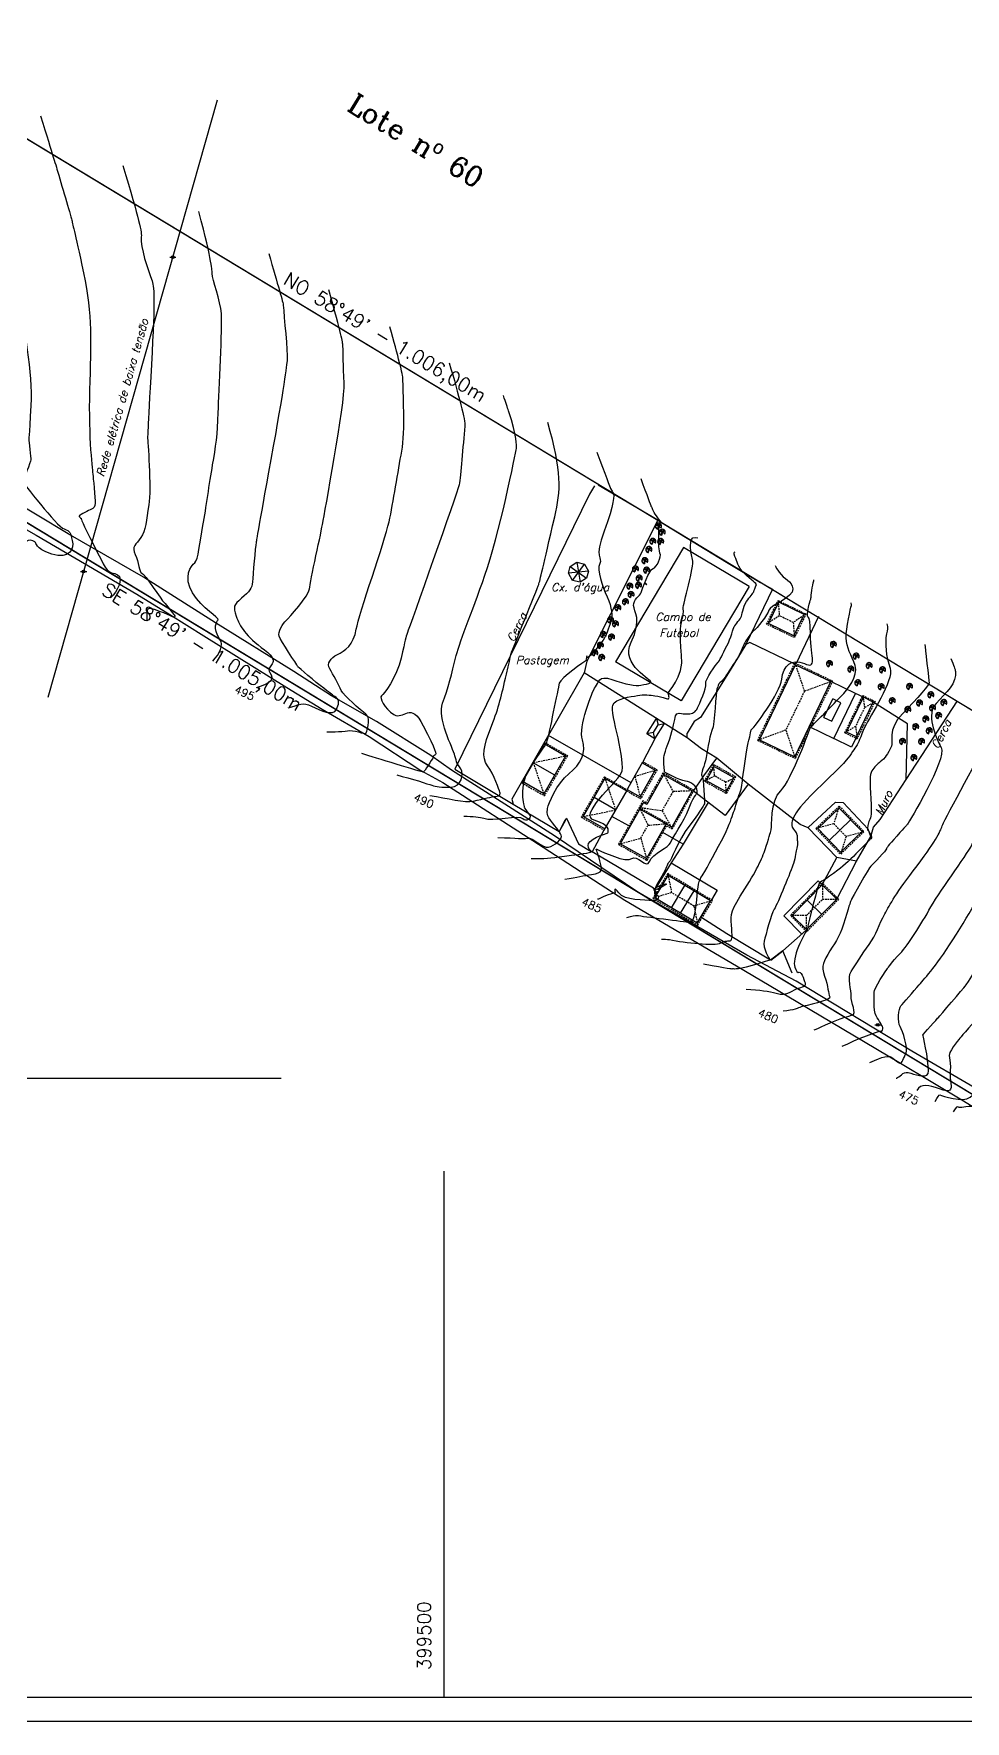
# Model space of a CAD drawing. Header units: millimetres. Extents: x 398670 to 400934, y 7412759 to 7415035.
# Drawn here: x 399346 to 399695, y 7412759 to 7413391 of the extents above; entities that cross this region are included whole.
import ezdxf
from ezdxf.enums import TextEntityAlignment as Align

# ---------------------------------------------------------------- set-up
doc = ezdxf.new("R2010")
doc.units = ezdxf.units.MM
doc.header["$LTSCALE"] = 0.1
doc.linetypes.add('DASHED2', pattern=[9.525, 6.35, -3.175])
for name, color, linetype in [('Cobertura', 8, 'Continuous'), ('Curvas_Auxiliares', 42, 'Continuous'), ('Curvas_Mestras', 32, 'Continuous'), ('folha', 7, 'Continuous'), ('Linha cerca', 4, 'Continuous'), ('Linha estrada', 1, 'Continuous'), ('Linha muro', 6, 'Continuous'), ('LINHAAS', 252, 'Continuous'), ('LOTEAMENTO ARVORES NATIVAS', 106, 'Continuous'), ('matrícula', 7, 'Continuous'), ('Piscina', 4, 'Continuous'), ('postes', 2, 'Continuous'), ('Rede elétrica', 5, 'Continuous'), ('TEXTO', 7, 'Continuous'), ('área', 2, 'Continuous')]:
    doc.layers.add(name, color=color, linetype=linetype)
doc.styles.add('10mm', font='romans.shx', dxfattribs={"height": 5})
doc.styles.add('1mm', font='romans.shx', dxfattribs={"height": 0.5})
doc.styles.add('2mm', font='romans.shx', dxfattribs={"height": 1})

# ---------------------------------------------------------------- blocks, each defined once
blk = doc.blocks.new('POSTE')
blk.add_lwpolyline([(-1.16, 0), (1.16, 0)])
blk.add_circle((0, 0), 0.5)
blk = doc.blocks.new('Arv-08')
for p, q in [((-9, -10), (-54, 19)), ((-48, 26), (-9, -10)), ((-18, 39), (-12, -10)), ((-12, -10), (-11, 40)), ((-12, -10), (26, 24)), ((28, 19), (-12, -10)), ((-47, -45), (-12, -11)), ((-12, -11), (-42, -51)), ((-14, -9), (21, -49)), ((17, -55), (-14, -9)), ((37, 0), (-12, -11)), ((-12, -11), (42, -5))]:
    blk.add_line(p, q)
for centre, radius, start, end in [((-12, -11), 50, 144.6715, 223.133), ((-49, 20), 3.98, 220.6567, 73.4448), ((-12, -11), 50, 97.876, 135.8833), ((-15, 39), 3.02, 195.6846, 358.001), ((-12, -11), 50, 43.2426, 90.9743), ((25, 21), 2.67, 111.2821, 318.2736), ((-12, -11), 50, 12.158, 37.2526), ((-44, -48), 4.37, 310.7148, 134.88), ((-12, -11), 50, 233.2022, 303.8211), ((17, -49), 3.42, 359.2094, 254.6286), ((-12, -11), 50, 311.0541, 5.5311), ((37, -3), 2.96, 85.6543, 289.6938)]:
    blk.add_arc(centre, radius, start, end)

msp = doc.modelspace()

# ---------------------------------------------------------------- linework, layer by layer
at = {"ltscale": 0.1}
for p, q in [((398935.98, 7413454.99), (399804.1, 7412929.71)), ((399589.63, 7413198.93), (399564.19, 7413156)), ((399614.24, 7413184.35), (399589.63, 7413198.93)), ((399548.11, 7413186.6), (399552.57, 7413192.7)), ((399549.68, 7413193.37), (399551, 7413185.93)), ((399554.1, 7413190.03), (399546.58, 7413189.26)), ((399547.26, 7413191.85), (399553.41, 7413187.46)), ((399614.24, 7413184.35), (399588.81, 7413141.42)), ((399621.5, 7413170.39), (399625.35, 7413178.36)), ((399634.87, 7413173.76), (399625.35, 7413178.36)), ((399631.02, 7413165.79), (399634.87, 7413173.76)), ((399631.02, 7413165.79), (399621.5, 7413170.39)), ((399588.81, 7413141.42), (399564.19, 7413156)), ((399618.14, 7413126.85), (399631.65, 7413154.97)), ((399631.65, 7413154.97), (399644.86, 7413148.63)), ((399631.34, 7413120.5), (399644.86, 7413148.63)), ((399650.8, 7413129.69), (399657.08, 7413142.76)), ((399660.78, 7413140.98), (399657.08, 7413142.76)), ((399654.5, 7413127.91), (399660.78, 7413140.98)), ((399576.01, 7413129.08), (399579.6, 7413134.86)), ((399579.01, 7413127.22), (399576.01, 7413129.08)), ((399578.41, 7413129.59), (399580.2, 7413132.48)), ((399579.01, 7413127.22), (399582.6, 7413132.99)), ((399582.6, 7413132.99), (399579.6, 7413134.86)), ((399654.5, 7413127.91), (399650.8, 7413129.69)), ((399537.74, 7413125.8), (399529.08, 7413110.73)), ((399545.55, 7413120.73), (399537.49, 7413125.36)), ((399618.14, 7413126.85), (399631.34, 7413120.5)), ((399541.47, 7413113.63), (399533.41, 7413118.26)), ((399545.55, 7413120.73), (399537.4, 7413106.53)), ((399568.35, 7413107.72), (399574.5, 7413118.61)), ((399574.26, 7413118.18), (399579.11, 7413115.44)), ((399601.17, 7413116.84), (399598.2, 7413111.57)), ((399601.17, 7413116.84), (399608.58, 7413112.67)), ((399537.4, 7413106.53), (399529.33, 7413111.16)), ((399560.25, 7413112.29), (399552.1, 7413098.09)), ((399568.32, 7413107.66), (399560.25, 7413112.29)), ((399573.45, 7413105.42), (399579.11, 7413115.44)), ((399582.17, 7413113.73), (399575.91, 7413102.62)), ((399592.94, 7413107.67), (399582.17, 7413113.73)), ((399598.2, 7413111.57), (399605.61, 7413107.4)), ((399608.58, 7413112.67), (399605.61, 7413107.4)), ((399564.24, 7413100.56), (399556.17, 7413105.19)), ((399568.57, 7413108.09), (399559.91, 7413093.02)), ((399568.6, 7413108.15), (399573.45, 7413105.42)), ((399592.94, 7413107.67), (399585.29, 7413094.09)), ((399560.16, 7413093.46), (399552.1, 7413098.09)), ((399574.7, 7413103.3), (399566, 7413087.85)), ((399585.29, 7413094.09), (399573.31, 7413100.83)), ((399575.91, 7413102.62), (399574.7, 7413103.3)), ((399640.01, 7413093.54), (399648.02, 7413101.27)), ((399656.56, 7413092.41), (399648.02, 7413101.27)), ((399545.3, 7413096.55), (399543.07, 7413092.49)), ((399545.38, 7413096.5), (399543.16, 7413092.44)), ((399583.16, 7413095.28), (399575.85, 7413082.3)), ((399648.55, 7413084.69), (399640.01, 7413093.54)), ((399644.28, 7413089.12), (399652.29, 7413096.84)), ((399648.55, 7413084.69), (399656.56, 7413092.41)), ((399575.85, 7413082.3), (399566, 7413087.85)), ((399578.93, 7413067.63), (399583.96, 7413076)), ((399599.86, 7413066.43), (399583.96, 7413076)), ((399585.17, 7413063.88), (399590.2, 7413072.25)), ((399594.83, 7413058.07), (399578.93, 7413067.63)), ((399588.59, 7413061.82), (399593.63, 7413070.19)), ((399594.83, 7413058.07), (399599.86, 7413066.43)), ((399626.87, 7413047.68), (399622.3, 7413044.23)), ((399626.93, 7413047.6), (399622.36, 7413044.15))]:
    msp.add_line(p, q, dxfattribs=at)
for p, q in [((399641.69, 7413072.41), (399630.43, 7413061.03)), ((399647.09, 7413067.07), (399641.69, 7413072.41)), ((399647.09, 7413067.07), (399635.82, 7413055.69)), ((399641.46, 7413061.38), (399636.06, 7413066.72)), ((399635.82, 7413055.69), (399630.43, 7413061.03))]:
    msp.add_line(p, q)
for points in [[(399552.57, 7413192.7), (399554.1, 7413190.03), (399553.41, 7413187.46), (399551, 7413185.93), (399548.11, 7413186.6), (399546.58, 7413189.26), (399547.26, 7413191.85), (399549.68, 7413193.37), (399552.57, 7413192.7)], [(399578.41, 7413129.59), (399576.01, 7413129.08)], [(399579.01, 7413127.22), (399578.41, 7413129.59)], [(399579.6, 7413134.86), (399580.2, 7413132.48)], [(399580.2, 7413132.48), (399582.6, 7413132.99)]]:
    msp.add_lwpolyline(points, dxfattribs=at)
at = {"layer": 'Cobertura', "linetype": 'DASHED2'}
for p, q in [((399620.83, 7413170.16), (399625.12, 7413179.03)), ((399625.58, 7413173.33), (399620.83, 7413170.16)), ((399625.12, 7413179.03), (399635.54, 7413173.99)), ((399625.12, 7413179.03), (399625.58, 7413173.33)), ((399630.79, 7413170.81), (399625.58, 7413173.33)), ((399635.54, 7413173.99), (399630.79, 7413170.81)), ((399635.54, 7413173.99), (399631.25, 7413165.12)), ((399631.25, 7413165.12), (399620.83, 7413170.16)), ((399630.79, 7413170.81), (399631.25, 7413165.12)), ((399617.47, 7413126.61), (399631.42, 7413155.64)), ((399631.42, 7413155.64), (399645.52, 7413148.86)), ((399631.42, 7413155.64), (399634.98, 7413145)), ((399645.52, 7413148.86), (399631.57, 7413119.83)), ((399645.52, 7413148.86), (399634.98, 7413145)), ((399634.98, 7413145), (399628.01, 7413130.48)), ((399650.13, 7413129.45), (399656.85, 7413143.42)), ((399656.85, 7413143.42), (399661.44, 7413141.21)), ((399656.85, 7413143.42), (399657.47, 7413138.83)), ((399657.47, 7413138.83), (399654.11, 7413131.84)), ((399661.44, 7413141.21), (399654.73, 7413127.24)), ((399661.44, 7413141.21), (399657.47, 7413138.83)), ((399628.01, 7413130.48), (399617.47, 7413126.61)), ((399628.01, 7413130.48), (399631.57, 7413119.83)), ((399654.11, 7413131.84), (399650.13, 7413129.45)), ((399650.13, 7413129.45), (399654.73, 7413127.24)), ((399654.11, 7413131.84), (399654.73, 7413127.24)), ((399537.74, 7413125.8), (399546.24, 7413120.92)), ((399617.47, 7413126.61), (399631.57, 7413119.83)), ((399533.41, 7413118.26), (399546.24, 7413120.92)), ((399533.41, 7413118.26), (399537.58, 7413105.85)), ((399546.24, 7413120.92), (399537.58, 7413105.85)), ((399574.5, 7413118.61), (399579.79, 7413115.63)), ((399600.98, 7413117.53), (399597.52, 7413111.38)), ((399609.26, 7413112.86), (399600.98, 7413117.53)), ((399601.32, 7413113.29), (399600.98, 7413117.53)), ((399529.08, 7413110.73), (399537.58, 7413105.85)), ((399560.07, 7413112.97), (399551.41, 7413097.9)), ((399560.07, 7413112.97), (399568.57, 7413108.09)), ((399560.07, 7413112.97), (399564.24, 7413100.56)), ((399571.43, 7413113.17), (399579.79, 7413115.63)), ((399571.43, 7413113.17), (399573.64, 7413104.74)), ((399579.79, 7413115.63), (399573.64, 7413104.74)), ((399581.98, 7413114.41), (399575.72, 7413103.3)), ((399593.62, 7413107.86), (399581.98, 7413114.41)), ((399581.98, 7413114.41), (399585.76, 7413107.52)), ((399597.52, 7413111.38), (399601.32, 7413113.29)), ((399597.52, 7413111.38), (399605.8, 7413106.72)), ((399605.46, 7413110.96), (399601.32, 7413113.29)), ((399605.46, 7413110.96), (399609.26, 7413112.86)), ((399605.8, 7413106.72), (399605.46, 7413110.96)), ((399605.8, 7413106.72), (399609.26, 7413112.86)), ((399574.51, 7413103.99), (399565.32, 7413087.66)), ((399568.35, 7413107.72), (399573.64, 7413104.74)), ((399575.72, 7413103.3), (399574.51, 7413103.99)), ((399585.76, 7413107.52), (399581.68, 7413100.28)), ((399585.48, 7413093.41), (399593.62, 7413107.86)), ((399585.76, 7413107.52), (399593.62, 7413107.86)), ((399551.41, 7413097.9), (399564.24, 7413100.56)), ((399551.41, 7413097.9), (399559.91, 7413093.02)), ((399573.12, 7413101.51), (399576.41, 7413094.81)), ((399573.12, 7413101.51), (399583.84, 7413095.47)), ((399573.12, 7413101.51), (399581.69, 7413100.3)), ((399581.69, 7413100.3), (399585.48, 7413093.41)), ((399648.03, 7413101.97), (399639.3, 7413093.56)), ((399648.03, 7413101.97), (399645.97, 7413095.37)), ((399648.03, 7413101.97), (399657.26, 7413092.4)), ((399573.7, 7413090), (399576.41, 7413094.81)), ((399576.05, 7413081.62), (399583.84, 7413095.47)), ((399576.41, 7413094.81), (399583.84, 7413095.47)), ((399583.35, 7413094.6), (399585.48, 7413093.41)), ((399645.97, 7413095.37), (399639.3, 7413093.56)), ((399639.3, 7413093.56), (399648.53, 7413083.98)), ((399645.97, 7413095.37), (399650.59, 7413090.58)), ((399657.26, 7413092.4), (399648.53, 7413083.98)), ((399657.26, 7413092.4), (399650.59, 7413090.58)), ((399565.32, 7413087.66), (399573.7, 7413090)), ((399565.32, 7413087.66), (399576.05, 7413081.62)), ((399573.7, 7413090), (399576.05, 7413081.62)), ((399650.59, 7413090.58), (399648.53, 7413083.98)), ((399583.79, 7413076.69), (399578.24, 7413067.46)), ((399600.55, 7413066.6), (399583.79, 7413076.69)), ((399583.79, 7413076.69), (399585.21, 7413069.55)), ((399641.69, 7413073.12), (399629.72, 7413061.02)), ((399647.8, 7413067.07), (399641.69, 7413073.12)), ((399641.69, 7413073.12), (399641.75, 7413067.07)), ((399585.21, 7413069.55), (399578.24, 7413067.46)), ((399578.24, 7413067.46), (399595, 7413057.38)), ((399593.59, 7413064.51), (399585.21, 7413069.55)), ((399600.55, 7413066.6), (399593.59, 7413064.51)), ((399595, 7413057.38), (399600.55, 7413066.6)), ((399635.77, 7413061.02), (399641.75, 7413067.07)), ((399647.8, 7413067.07), (399635.83, 7413054.98)), ((399641.75, 7413067.07), (399647.8, 7413067.07)), ((399593.59, 7413064.51), (399595, 7413057.38)), ((399635.83, 7413054.98), (399629.72, 7413061.02)), ((399635.77, 7413061.02), (399629.72, 7413061.02)), ((399635.83, 7413054.98), (399635.77, 7413061.02))]:
    msp.add_line(p, q, dxfattribs=at)
at = {"layer": 'Curvas_Auxiliares'}
for points, knots in [([(399316.96, 7413380.07), (399317.84, 7413378.09), (399318.44, 7413376.49), (399321.59, 7413366.26), (399325.89, 7413352.82), (399329.25, 7413341.49), (399337.18, 7413310.91), (399342.62, 7413280.83), (399346.03, 7413264.53), (399344.47, 7413239.71), (399344.46, 7413239.39), (399344.47, 7413239.27), (399345.17, 7413232.23), (399345.26, 7413231.28), (399342.27, 7413223.92), (399341.81, 7413223.72), (399355.17, 7413206.65), (399360.12, 7413205.07), (399359.98, 7413204.56), (399361.49, 7413198.48), (399359.74, 7413194.28), (399346.35, 7413198.58), (399347.67, 7413200.62), (399345.66, 7413201.56), (399344.77, 7413202), (399342.81, 7413200.81), (399342.5, 7413200.63), (399342.26, 7413200.42)], [4.782149, 4.782149, 4.782149, 4.782149, 5, 5, 6, 6, 7, 7, 8, 8, 9, 9, 10, 10, 11, 11, 12, 12, 13, 13, 14, 14, 15, 15, 16, 16, 16.224042, 16.224042, 16.224042, 16.224042]), ([(399348.87, 7413360.76), (399353.75, 7413344.88), (399354.43, 7413342.64), (399357.69, 7413331.63), (399360.74, 7413321.31), (399360.64, 7413320.71), (399361.53, 7413318.08), (399368.33, 7413285.57), (399367.74, 7413276.21), (399366.7, 7413239.74), (399368.4, 7413226.91), (399368.53, 7413225.6), (399369.31, 7413217.05), (399369.25, 7413214.13), (399369, 7413213.79), (399365.99, 7413212.35), (399362.95, 7413211), (399363.77, 7413209.96), (399364.07, 7413209.86), (399364.03, 7413209.72), (399364.39, 7413208.32), (399373.19, 7413191.28), (399373.1, 7413189.77), (399380.17, 7413188.44), (399378.54, 7413184.1), (399375.75, 7413180.65), (399375.42, 7413180.35), (399375.05, 7413180.09)], [5.385437, 5.385437, 5.385437, 5.385437, 6, 6, 7, 7, 8, 8, 9, 9, 10, 10, 11, 11, 12, 12, 13, 13, 14, 14, 15, 15, 16, 16, 17, 17, 17.116657, 17.116657, 17.116657, 17.116657]), ([(399379.74, 7413342.08), (399385.9, 7413321.34), (399386.88, 7413316.88), (399386.04, 7413311.99), (399389.25, 7413302.55), (399391.56, 7413296.37), (399391.77, 7413293.66), (399388.97, 7413241.26), (399388.93, 7413240.1), (399388.95, 7413239.94), (399390.4, 7413220.72), (399388.42, 7413209.1), (399388.34, 7413205.14), (399384.59, 7413200.08), (399382.81, 7413199.23), (399385.84, 7413193.38), (399385.61, 7413189.55), (399387.93, 7413189.12), (399394.22, 7413178.96), (399396.14, 7413177.56), (399398.35, 7413173.93), (399399.45, 7413173.36), (399399.41, 7413172.41), (399397.03, 7413173.52), (399389.76, 7413176.79), (399388.68, 7413175.37), (399388.61, 7413173.7), (399388.62, 7413171.68)], [6.38636, 6.38636, 6.38636, 6.38636, 7, 7, 8, 8, 9, 9, 10, 10, 11, 11, 12, 12, 13, 13, 14, 14, 15, 15, 16, 16, 17, 17, 18, 18, 18.50409, 18.50409, 18.50409, 18.50409]), ([(399413.38, 7413156.33), (399415.91, 7413159.09), (399417.62, 7413162.3), (399412.99, 7413168.83), (399414.96, 7413171.13), (399415.8, 7413172.56), (399409.46, 7413175.87), (399402.13, 7413187.93), (399405.27, 7413192.11), (399407.95, 7413194.25), (399408.49, 7413200.78), (399410.88, 7413213.64), (399412.09, 7413223.07), (399414.54, 7413236.6), (399415.15, 7413241.36), (399415.68, 7413257.56), (399416.98, 7413281.83), (399416.21, 7413291.41), (399413.22, 7413299.41), (399413.09, 7413302.75), (399413.3, 7413305.15), (399408.15, 7413324.89)], [1.496853, 1.496853, 1.496853, 1.496853, 2, 2, 3, 3, 4, 4, 5, 5, 6, 6, 7, 7, 8, 8, 9, 9, 10, 10, 10.551272, 10.551272, 10.551272, 10.551272]), ([(399441.65, 7413138.81), (399445.52, 7413139.91), (399447.25, 7413141.1), (399453.8, 7413137.62), (399458.61, 7413135.86), (399460.58, 7413140.32), (399461.06, 7413141.48), (399458.07, 7413143.81), (399458.04, 7413143.78), (399451.83, 7413148.47), (399445.38, 7413154.03), (399445.4, 7413154.03), (399445.27, 7413154.28), (399445.02, 7413154.69), (399438.63, 7413164.26), (399437.72, 7413167.12), (399439.74, 7413170.63), (399441.86, 7413172.47), (399449.46, 7413180.98), (399449.77, 7413185.82), (399454.22, 7413205.74), (399454.92, 7413210.5), (399463.06, 7413253.33), (399462.1, 7413267.61), (399462.39, 7413271.68), (399461.92, 7413276.14), (399461.77, 7413278.27), (399456.84, 7413295.43)], [1.096525, 1.096525, 1.096525, 1.096525, 2, 2, 3, 3, 4, 4, 5, 5, 6, 6, 7, 7, 8, 8, 9, 9, 10, 10, 11, 11, 12, 12, 13, 13, 13.672529, 13.672529, 13.672529, 13.672529]), ([(399456.15, 7413129.84), (399456.15, 7413129.84), (399456.15, 7413129.84), (399456.15, 7413129.84), (399456.15, 7413129.84), (399456.15, 7413129.84), (399461.82, 7413129.78), (399465.77, 7413130.66), (399470.55, 7413128.91), (399470.75, 7413129.36), (399472.95, 7413134.69), (399468.57, 7413138.13), (399462.52, 7413143.34), (399460.5, 7413147.31), (399458.44, 7413151.48), (399456.01, 7413155.37), (399457.35, 7413157.48), (399462.84, 7413160.08), (399466.14, 7413162.52), (399468.11, 7413173.97), (399477.75, 7413201.17), (399481.02, 7413215.84), (399482.74, 7413227.53), (399485.59, 7413242.49), (399484.54, 7413257.95), (399484.64, 7413263.3), (399482.77, 7413270.63), (399479.75, 7413281.56)], [0.53331, 0.53331, 0.53331, 0.53331, 1, 1, 2, 2, 3, 3, 4, 4, 5, 5, 6, 6, 7, 7, 8, 8, 9, 9, 10, 10, 11, 11, 12, 12, 12.271425, 12.271425, 12.271425, 12.271425]), ([(399501.9, 7413268.16), (399505.63, 7413255.62), (399508.03, 7413246.49), (399507.01, 7413236.84), (399506.27, 7413225.72), (399504.94, 7413219.19), (399486.97, 7413168.97), (399485.6, 7413165.08), (399485.53, 7413164.7), (399482.34, 7413150.21), (399477.37, 7413143.81), (399475.7, 7413142.88), (399477.49, 7413138.5), (399484.97, 7413134.08), (399487.44, 7413141.57), (399496.99, 7413122.68), (399497.35, 7413121.41), (399495.72, 7413120.81), (399496.07, 7413120.28), (399495.61, 7413119.82), (399492.58, 7413114.62), (399491.85, 7413114.77), (399473.07, 7413120.37), (399469.68, 7413121.57), (399469.45, 7413121.65), (399469.22, 7413121.72)], [4.720614, 4.720614, 4.720614, 4.720614, 5, 5, 6, 6, 7, 7, 8, 8, 9, 9, 10, 10, 11, 11, 12, 12, 13, 13, 14, 14, 15, 15, 15.074233, 15.074233, 15.074233, 15.074233]), ([(399482.25, 7413113.64), (399487.81, 7413112.4), (399494.12, 7413110.18), (399497.16, 7413109.28), (399498.78, 7413108.93), (399506.44, 7413109.15), (399507.54, 7413114.05), (399504.94, 7413117.87), (399504.92, 7413117.97), (399504.76, 7413118.2), (399504.81, 7413118.22), (399503.32, 7413123.52), (399497.35, 7413135.32), (399501.52, 7413145.69), (399503.1, 7413152.45), (399505.42, 7413162.33), (399510.2, 7413174.14), (399520.46, 7413202.83), (399527.01, 7413234.93), (399527.16, 7413237.19), (399527.48, 7413240.24), (399523.75, 7413251.35), (399523.1, 7413253.28), (399522.22, 7413255.87)], [1.292618, 1.292618, 1.292618, 1.292618, 2, 2, 3, 3, 4, 4, 5, 5, 6, 6, 7, 7, 8, 8, 9, 9, 10, 10, 11, 11, 11.124633, 11.124633, 11.124633, 11.124633]), ([(399557.27, 7413234.66), (399560.35, 7413226.27), (399562.21, 7413221.22), (399562.98, 7413220.07), (399562.95, 7413219.85), (399563.77, 7413218.77), (399563.87, 7413215.31), (399556.04, 7413194.77), (399559.51, 7413195.31), (399557.13, 7413190.47), (399559.23, 7413184.47), (399562.89, 7413176.28), (399563.26, 7413173.21), (399561.78, 7413169.17), (399560.43, 7413164.99), (399557.85, 7413162.05), (399553.63, 7413156.34), (399553.48, 7413159.39), (399553.19, 7413156.78), (399553.02, 7413156.3), (399543.63, 7413150.07), (399542.69, 7413146.02), (399539.15, 7413128.31), (399538.26, 7413126.04), (399538.4, 7413125.64), (399538.31, 7413125.46), (399537.92, 7413125.15), (399527.3, 7413109.25), (399530.14, 7413101.6), (399530.01, 7413101.42), (399531.7, 7413099.27), (399532.75, 7413097.45), (399530.7, 7413095.84), (399528.38, 7413098.62), (399518.03, 7413096.16), (399513.5, 7413097.77), (399510.8, 7413098.02), (399507.39, 7413098.06)], [3.830455, 3.830455, 3.830455, 3.830455, 4, 4, 5, 5, 6, 6, 7, 7, 8, 8, 9, 9, 10, 10, 11, 11, 12, 12, 13, 13, 14, 14, 15, 15, 16, 16, 17, 17, 18, 18, 19, 19, 20, 20, 20.421383, 20.421383, 20.421383, 20.421383]), ([(399520.09, 7413090.19), (399527.62, 7413090.05), (399529.56, 7413089.56), (399533.25, 7413090.43), (399536.88, 7413086.11), (399541.41, 7413087.04), (399544.51, 7413089.77), (399543.2, 7413092.41), (399543.1, 7413092.55), (399538.16, 7413098.82), (399538.54, 7413099.39), (399539.03, 7413102.86), (399542.17, 7413110.35), (399551.29, 7413117.85), (399553.43, 7413122), (399550.19, 7413131.58), (399555.5, 7413145.15), (399557.86, 7413148.16), (399557.77, 7413151.26), (399567.89, 7413147.65), (399572.01, 7413146.87), (399575.32, 7413147.8), (399576.45, 7413147.53), (399578.4, 7413149.2), (399565.86, 7413154.79), (399574.3, 7413171.96), (399571.12, 7413174.85), (399570.88, 7413179.42), (399573.32, 7413180.82), (399574.3, 7413183.27), (399576.86, 7413190.77), (399579.7, 7413191.37), (399581.55, 7413195.54), (399580.2, 7413198.05), (399580.22, 7413208.72), (399581.92, 7413208.01), (399580.99, 7413208.79), (399578.04, 7413212.71), (399578.16, 7413213.55), (399577.55, 7413214.46), (399576.15, 7413218.26), (399573.8, 7413224.66)], [1.201871, 1.201871, 1.201871, 1.201871, 2, 2, 3, 3, 4, 4, 5, 5, 6, 6, 7, 7, 8, 8, 9, 9, 10, 10, 11, 11, 12, 12, 13, 13, 14, 14, 15, 15, 16, 16, 17, 17, 18, 18, 19, 19, 20, 20, 20.165776, 20.165776, 20.165776, 20.165776]), ([(399532.59, 7413082.29), (399532.59, 7413082.29), (399532.59, 7413082.29), (399539.33, 7413082.27), (399540.06, 7413082.7), (399555.43, 7413084.44), (399555.19, 7413084.97), (399555.23, 7413085.05), (399551.96, 7413087.36), (399559.66, 7413091.77), (399561.51, 7413091.49), (399561.43, 7413093.06), (399562.42, 7413094.77), (399550.05, 7413098.55), (399564.28, 7413110.23), (399568.46, 7413118.37), (399562.12, 7413137.11), (399564.23, 7413142.49), (399570.09, 7413142.93), (399574.71, 7413143.9), (399577.39, 7413143.6), (399580.62, 7413143.06), (399581.45, 7413142.99), (399584.9, 7413141.62), (399584.15, 7413143.51), (399583.65, 7413144.78), (399589.93, 7413150.15), (399587.97, 7413166.99), (399588.87, 7413171.17), (399589.57, 7413173.21), (399589.75, 7413174.5), (399589.45, 7413177.6), (399593.82, 7413191.78), (399592.32, 7413197.1), (399592.46, 7413198.01), (399592.2, 7413198.99), (399592.26, 7413199.72), (399592.49, 7413200.98), (399592.52, 7413203), (399594.71, 7413202.56), (399594.98, 7413202.56), (399595.09, 7413202.64)], [0.685595, 0.685595, 0.685595, 0.685595, 1, 1, 2, 2, 3, 3, 4, 4, 5, 5, 6, 6, 7, 7, 8, 8, 9, 9, 10, 10, 11, 11, 12, 12, 13, 13, 14, 14, 15, 15, 16, 16, 17, 17, 18, 18, 19, 19, 19.292304, 19.292304, 19.292304, 19.292304]), ([(399545.19, 7413074.63), (399550.04, 7413075.21), (399552.27, 7413076.01), (399559.86, 7413076.87), (399559.13, 7413078.45), (399557.53, 7413084.55), (399556.97, 7413085.75), (399556.97, 7413085.75), (399556.93, 7413085.79), (399557.03, 7413085.85), (399557.2, 7413085.82), (399558.86, 7413085.01), (399568.49, 7413080.54), (399572.16, 7413084.05), (399575.81, 7413078.25), (399578.14, 7413084.24), (399584.28, 7413086.51), (399585.34, 7413089.94), (399589.79, 7413095.72), (399593.85, 7413107.04), (399594.96, 7413105.91), (399594.78, 7413109.43), (399592.44, 7413111.07), (399588.39, 7413111.67), (399582.63, 7413114.48), (399582.52, 7413115.07), (399582.33, 7413117.32), (399582.27, 7413121.51), (399583.22, 7413123.32), (399585.8, 7413130.96), (399586.42, 7413134.43), (399587.01, 7413137.32), (399589.22, 7413136.65), (399589.8, 7413136.45), (399590.32, 7413136.69), (399592.91, 7413136.43), (399594.14, 7413137.25), (399595.78, 7413140.28), (399598.3, 7413146.25), (399597.73, 7413149.45), (399601.89, 7413155.21), (399603.21, 7413156.32), (399604.31, 7413159), (399607.55, 7413165.05), (399608.23, 7413168.65), (399609.12, 7413169.91), (399611.07, 7413172.45), (399611.58, 7413173.34), (399612.01, 7413176.69), (399614.55, 7413180.56), (399615.72, 7413181.64), (399616.25, 7413183.06), (399616.52, 7413183.86), (399616.81, 7413184.47), (399616.81, 7413184.47), (399617.15, 7413185.33), (399615.13, 7413186.67), (399609.81, 7413191.83), (399609.96, 7413193.6), (399608.18, 7413197.02), (399608.85, 7413197.18), (399609.07, 7413197.25)], [1.366278, 1.366278, 1.366278, 1.366278, 2, 2, 3, 3, 4, 4, 5, 5, 6, 6, 7, 7, 8, 8, 9, 9, 10, 10, 11, 11, 12, 12, 13, 13, 14, 14, 15, 15, 16, 16, 17, 17, 18, 18, 19, 19, 20, 20, 21, 21, 22, 22, 23, 23, 24, 24, 25, 25, 26, 26, 27, 27, 28, 28, 29, 29, 30, 30, 30.789988, 30.789988, 30.789988, 30.789988]), ([(399568.47, 7413060.2), (399570.4, 7413060.75), (399571.65, 7413061.14), (399574.26, 7413060.65), (399590.25, 7413058.68), (399593.8, 7413058.1), (399594.39, 7413063.74), (399595.2, 7413073.45), (399595.78, 7413074.61), (399598.39, 7413078.44), (399602.44, 7413086.21), (399607.29, 7413095.53), (399607.57, 7413097.64), (399609.34, 7413101.71), (399609.87, 7413104.72), (399611.61, 7413109.04), (399611.77, 7413110.64), (399611.73, 7413112.08), (399613.58, 7413125.27), (399614.79, 7413128.16), (399614.83, 7413130.98), (399616, 7413131.02), (399625.87, 7413144.39), (399627.08, 7413154.67), (399630.06, 7413157.43), (399639.85, 7413153.38), (399637.39, 7413157.08), (399637.15, 7413175.93), (399635.57, 7413170.82), (399636.97, 7413179.37), (399637.6, 7413179.59), (399637.37, 7413181.52), (399638.44, 7413186.2), (399638.54, 7413186.85)], [1.633401, 1.633401, 1.633401, 1.633401, 2, 2, 3, 3, 4, 4, 5, 5, 6, 6, 7, 7, 8, 8, 9, 9, 10, 10, 11, 11, 12, 12, 13, 13, 14, 14, 15, 15, 16, 16, 16.939255, 16.939255, 16.939255, 16.939255]), ([(399575.37, 7413185.53), (399575.54, 7413185.55), (399576.19, 7413184.67), (399575.46, 7413185.33), (399575.46, 7413185.4), (399575.38, 7413185.49), (399575.37, 7413185.53)], [0, 0, 0, 0, 1, 1, 2, 3, 3, 3, 3]), ([(399581.46, 7413052.15), (399582.47, 7413052.17), (399583.46, 7413052.11), (399590.42, 7413050.81), (399601.12, 7413049.49), (399606.35, 7413051.92), (399606.82, 7413051.18), (399607.95, 7413051.93), (399608.02, 7413053.12), (399607.21, 7413061.65), (399607.49, 7413062.8), (399617.8, 7413079.06), (399619.29, 7413082.77), (399622.09, 7413091.06), (399622.31, 7413092.71), (399622.84, 7413093.93), (399622.13, 7413103.92), (399630.08, 7413111.58), (399637.21, 7413131.27), (399637.21, 7413131.6), (399646.64, 7413140.85), (399650.94, 7413145.57), (399655.35, 7413150.79), (399652.6, 7413158.57), (399650.66, 7413161.49), (399650.57, 7413168.57), (399652.37, 7413176.36), (399652.6, 7413177.33), (399652.61, 7413177.53), (399652.44, 7413178.11)], [1.83245, 1.83245, 1.83245, 1.83245, 2, 2, 3, 3, 4, 4, 5, 5, 6, 6, 7, 7, 8, 8, 9, 9, 10, 10, 11, 11, 12, 12, 13, 13, 14, 14, 14.242327, 14.242327, 14.242327, 14.242327]), ([(399665.9, 7413170.36), (399666.2, 7413168.85), (399666.06, 7413167.91), (399664.99, 7413163.02), (399665.52, 7413158.08), (399668.63, 7413149.26), (399659.4, 7413135.61), (399655.91, 7413127.72), (399655.15, 7413125.4), (399653.86, 7413123.75), (399652.53, 7413121.37), (399648.83, 7413117.01), (399648.66, 7413117.15), (399648.66, 7413116.94), (399648.61, 7413116.8), (399629.38, 7413098.26), (399629.92, 7413095.19), (399630.96, 7413093.06), (399631.64, 7413092.35), (399632.04, 7413091.7), (399632.11, 7413091.41), (399632.34, 7413090.55), (399632.24, 7413090.06), (399632.24, 7413089.37), (399632.38, 7413089.01), (399632.48, 7413087.99), (399632.43, 7413087.07), (399631.8, 7413085.24), (399631.72, 7413082.96), (399630.03, 7413077.95), (399624.96, 7413065.34), (399622.44, 7413061.37), (399620.56, 7413053.79), (399619.27, 7413048.82), (399621.92, 7413044.55), (399622.04, 7413044.28), (399621.84, 7413044.15), (399608.88, 7413040.32), (399608.39, 7413041.09), (399607.8, 7413040.82), (399606.63, 7413040.96), (399597.23, 7413042.72)], [3.602101, 3.602101, 3.602101, 3.602101, 4, 4, 5, 5, 6, 6, 7, 7, 8, 8, 9, 9, 10, 10, 11, 11, 12, 12, 13, 13, 14, 14, 15, 15, 16, 16, 17, 17, 18, 18, 19, 19, 20, 20, 21, 21, 22, 22, 22.97759, 22.97759, 22.97759, 22.97759]), ([(399680.14, 7413162.51), (399680.14, 7413162.47), (399680.14, 7413162.45), (399680.11, 7413162.33), (399681.59, 7413148.65), (399681.91, 7413147.74), (399677.48, 7413142.51), (399665.84, 7413130.61), (399668.29, 7413125.73), (399667, 7413123.08), (399666.2, 7413121.76), (399665.1, 7413120.08), (399664.26, 7413119.12), (399662.42, 7413117.92), (399661.09, 7413116.48), (399659.37, 7413113.86), (399659.56, 7413111.05), (399660.13, 7413098.39), (399660.1, 7413098.4), (399658.24, 7413093.97), (399658.56, 7413093.04), (399659.12, 7413092.64), (399659.48, 7413091.8), (399660.37, 7413090.2), (399659.98, 7413089.78), (399659.03, 7413089.05), (399652.41, 7413081.69), (399642.67, 7413074.23), (399640.74, 7413073.34), (399640.4, 7413073.3), (399636.12, 7413057.24), (399636.5, 7413056.37), (399635.79, 7413055.26), (399635.49, 7413054.77), (399634.16, 7413052.54), (399631.39, 7413046.12), (399630.9, 7413042.93), (399631.86, 7413040.37), (399632.4, 7413039.31), (399633.73, 7413040.09), (399635.35, 7413035.74), (399635.27, 7413035.03), (399635.73, 7413034.28), (399630.43, 7413033.27), (399628.43, 7413030.21), (399621.75, 7413032.69), (399618.2, 7413032.78), (399613.11, 7413033.3)], [3.602101, 3.602101, 3.602101, 3.602101, 4, 4, 5, 5, 6, 6, 7, 7, 8, 8, 9, 9, 10, 10, 11, 11, 12, 12, 13, 13, 14, 14, 15, 15, 16, 16, 17, 17, 18, 18, 19, 19, 20, 20, 21, 21, 22, 22, 23, 23, 24, 24, 25, 25, 25.674865, 25.674865, 25.674865, 25.674865]), ([(399638.62, 7413018.18), (399639.14, 7413018.33), (399639.59, 7413018.5), (399642.87, 7413020.09), (399650.35, 7413023.14), (399654.98, 7413024.02), (399652.18, 7413028.57), (399652.7, 7413032.88), (399650.92, 7413037.65), (399654.06, 7413042.39), (399656.58, 7413046.47), (399661.84, 7413053.69), (399663.06, 7413057.87), (399667.03, 7413065.24), (399669.28, 7413069.21), (399685.05, 7413090.09), (399685.93, 7413092.68), (399687.62, 7413097.4), (399702.5, 7413124.29), (399703.28, 7413125.61), (399703.94, 7413129.88), (399700.23, 7413137.49), (399697.49, 7413144.77), (399701.16, 7413148.33), (399701.58, 7413149.56), (399701.26, 7413151.18)], [2.877675, 2.877675, 2.877675, 2.877675, 3, 3, 4, 4, 5, 5, 6, 6, 7, 7, 8, 8, 9, 9, 10, 10, 11, 11, 12, 12, 13, 13, 13.636318, 13.636318, 13.636318, 13.636318]), ([(399649.11, 7413011.97), (399654.31, 7413014.41), (399663.26, 7413018.03), (399664.03, 7413017.28), (399664.53, 7413018.44), (399664.17, 7413019.59), (399663.02, 7413021.45), (399660.63, 7413025.34), (399661.37, 7413031.45), (399660.74, 7413033.12), (399665.95, 7413040.95), (399666.22, 7413041.39), (399667.67, 7413043.39), (399674, 7413050.1), (399678.52, 7413057.43), (399686.23, 7413071.01), (399697.11, 7413085.43), (399698.96, 7413090.86), (399702.52, 7413100.78), (399710.2, 7413114.64), (399716.11, 7413124.68), (399716.41, 7413126.66), (399716.39, 7413127.29), (399716.3, 7413128.08)], [3.059446, 3.059446, 3.059446, 3.059446, 4, 4, 5, 5, 6, 6, 7, 7, 8, 8, 9, 9, 10, 10, 11, 11, 12, 12, 13, 13, 13.233264, 13.233264, 13.233264, 13.233264]), ([(399659.45, 7413005.83), (399664.38, 7413008.11), (399666.83, 7413008.8), (399669.91, 7413005.81), (399670.84, 7413005.59), (399671.24, 7413005.44), (399672.26, 7413007.62), (399673.81, 7413011.23), (399671.83, 7413017.66), (399669.76, 7413021.02), (399670.25, 7413026.17), (399672.01, 7413028.11), (399675.83, 7413032.49), (399680.2, 7413037.59), (399684.86, 7413042.54), (399698.93, 7413065.34), (399703.17, 7413072.82), (399709.17, 7413080.76), (399711.99, 7413089.05), (399717.42, 7413104.16), (399717.89, 7413105), (399718.73, 7413106.43), (399725.23, 7413115.43), (399727.44, 7413121.18)], [3.15909, 3.15909, 3.15909, 3.15909, 4, 4, 5, 5, 6, 6, 7, 7, 8, 8, 9, 9, 10, 10, 11, 11, 12, 12, 13, 13, 13.802419, 13.802419, 13.802419, 13.802419]), ([(399669.33, 7413000.04), (399669.33, 7413000.04), (399669.33, 7413000.04), (399670.67, 7413000.17), (399671.66, 7413002.62), (399676.11, 7413001.56), (399680.47, 7412999.93), (399682.13, 7413003.48), (399679.68, 7413015.1), (399679.48, 7413015.73), (399679.33, 7413015.98), (399679.36, 7413016.37), (399684.96, 7413022.52), (399685.43, 7413023.06), (399694.77, 7413033.96), (399695.72, 7413034.97), (399719.33, 7413073.24), (399720.12, 7413074.63), (399721.23, 7413076.1), (399723.08, 7413081.54), (399725.15, 7413086.46), (399726.28, 7413088.57), (399731.19, 7413098.56), (399735.28, 7413104.53), (399739.37, 7413110.22), (399740.65, 7413113.35)], [2.890781, 2.890781, 2.890781, 2.890781, 3, 3, 4, 4, 5, 5, 6, 6, 7, 7, 8, 8, 9, 9, 10, 10, 11, 11, 12, 12, 13, 13, 13.815568, 13.815568, 13.815568, 13.815568]), ([(399683.95, 7412991.31), (399684.83, 7412992.8), (399685.44, 7412993.79), (399686.63, 7412993.51), (399694.42, 7412990.59), (399699.71, 7412995.19), (399700.53, 7412995.08), (399701.13, 7412996.59), (399701.13, 7412996.59), (399701.13, 7412996.6), (399701.12, 7412996.62), (399700.38, 7412996.04), (399697.77, 7413003.46), (399699.26, 7413005.06), (399702.25, 7413009.15), (399711.61, 7413019.78), (399712.81, 7413021.13), (399715.8, 7413025.98), (399740.59, 7413063.75), (399743.75, 7413069.09), (399747.94, 7413075.87), (399751.53, 7413081.78), (399756.01, 7413088.69), (399757.58, 7413093.16), (399760.94, 7413098.19), (399761.28, 7413101.37)], [3.699588, 3.699588, 3.699588, 3.699588, 4, 4, 5, 5, 6, 6, 7, 7, 8, 8, 9, 9, 10, 10, 11, 11, 12, 12, 13, 13, 14, 14, 14.815545, 14.815545, 14.815545, 14.815545]), ([(399771.09, 7413095.85), (399771.25, 7413095.44), (399771.21, 7413095.21), (399770.65, 7413094.4), (399767.32, 7413084.87), (399758.64, 7413071.5), (399758.13, 7413070.66), (399750.71, 7413058.66), (399749.96, 7413057.39), (399741.85, 7413045.03), (399728.16, 7413025.05), (399721.98, 7413017.05), (399719.99, 7413014.79), (399718.49, 7413012.48), (399710.39, 7413002.78), (399709.98, 7413001.8), (399706.54, 7412997.1), (399708.45, 7412992.21), (399708.77, 7412991.21), (399707.83, 7412989.44), (399707.43, 7412988.43), (399695.63, 7412989.96), (399694.12, 7412988.64), (399692.28, 7412989.33), (399691.8, 7412989.48), (399690.67, 7412987.33)], [3.674002, 3.674002, 3.674002, 3.674002, 4, 4, 5, 5, 6, 6, 7, 7, 8, 8, 9, 9, 10, 10, 11, 11, 12, 12, 13, 13, 14, 14, 14.653538, 14.653538, 14.653538, 14.653538]), ([(399578.7, 7413070.33), (399578.7, 7413070.33), (399585.31, 7413073.32), (399579.76, 7413072.28), (399578.73, 7413070.78), (399578.7, 7413070.33)], [0, 0, 0, 0, 0.5, 1, 2, 2, 2, 2])]:
    msp.add_open_spline(points, degree=3, knots=knots, dxfattribs=at)
at = {"layer": 'Curvas_Mestras'}
for points, knots in [([(399434.33, 7413309.05), (399437.73, 7413297.5), (399439.74, 7413290.41), (399440.03, 7413285.45), (399441.43, 7413272.01), (399441.06, 7413266.86), (399440.1, 7413259.33), (399430.15, 7413204.56), (399429.86, 7413202.32), (399429.29, 7413199.26), (399428.4, 7413188.48), (399428.08, 7413183.53), (399427.15, 7413182.5), (399421.09, 7413177.23), (399420.96, 7413177.01), (399423.42, 7413169.27), (399425.68, 7413165.88), (399439.89, 7413155.13), (399432.69, 7413154.92), (399436.52, 7413149.54), (399435.23, 7413147.94), (399429.57, 7413146.3)], [5.842838, 5.842838, 5.842838, 5.842838, 6, 6, 7, 7, 8, 8, 9, 9, 10, 10, 11, 11, 12, 12, 13, 13, 14, 14, 14.876057, 14.876057, 14.876057, 14.876057]), ([(399494.71, 7413105.92), (399501.29, 7413104.99), (399507.9, 7413103.09), (399515.07, 7413104.8), (399517.8, 7413105.53), (399521.03, 7413105.62), (399521.28, 7413106.75), (399520.59, 7413107.77), (399518.73, 7413113.91), (399513.88, 7413120.28), (399514.82, 7413124.5), (399520.68, 7413139.4), (399521.45, 7413143.22), (399525.28, 7413159.69), (399525.29, 7413159.7), (399525.37, 7413159.92), (399534.93, 7413183.55), (399535.98, 7413186.46), (399537.01, 7413191.54), (399543.79, 7413220.41), (399544.2, 7413227.17), (399538.85, 7413245.81)], [1.242687, 1.242687, 1.242687, 1.242687, 2, 2, 3, 3, 4, 4, 5, 5, 6, 6, 7, 7, 8, 8, 9, 9, 10, 10, 10.525731, 10.525731, 10.525731, 10.525731]), ([(399624.03, 7413192.19), (399624.29, 7413191.5), (399624.72, 7413190.64), (399627.48, 7413186.95), (399630.28, 7413186.51), (399631.05, 7413180.24), (399621.89, 7413176.98), (399621.39, 7413173.94), (399616.82, 7413168.12), (399615.78, 7413167.73), (399615.3, 7413167.15), (399612.53, 7413163.2), (399612.45, 7413162.79), (399612.08, 7413162.11), (399610.61, 7413158.51), (399609.3, 7413156.47), (399605.77, 7413151.2), (399604.79, 7413149.46), (399603.13, 7413148.06), (399602.7, 7413147.47), (399602.76, 7413147.14), (399601.7, 7413144.64), (399601.55, 7413133.13), (399599.16, 7413127.45), (399598.68, 7413122.15), (399597.14, 7413115.77), (399595.98, 7413113.81), (399597.17, 7413112.98), (399597.68, 7413102.74), (399597.49, 7413102.93), (399596.79, 7413100.99), (399587.28, 7413088.64), (399585.03, 7413081.33), (399583.73, 7413080.85), (399583.08, 7413077.81), (399578.51, 7413071.13), (399578.31, 7413067.88), (399580.8, 7413069), (399580.49, 7413066.11), (399575.42, 7413066.94), (399567.5, 7413066.48), (399563.38, 7413072.35), (399564.04, 7413069.84), (399564.29, 7413069.29), (399561.08, 7413068.93), (399558.32, 7413067.3), (399557.93, 7413067.16), (399557.44, 7413067.04)], [4.630483, 4.630483, 4.630483, 4.630483, 5, 5, 6, 6, 7, 7, 8, 8, 9, 9, 10, 10, 11, 11, 12, 12, 13, 13, 14, 14, 15, 15, 16, 16, 17, 17, 18, 18, 19, 19, 20, 20, 21, 21, 22, 22, 23, 23, 24, 24, 25, 25, 26, 26, 26.105857, 26.105857, 26.105857, 26.105857]), ([(399689.8, 7413157.32), (399690.9, 7413154.77), (399691.46, 7413153.21), (399692.14, 7413148.3), (399688.08, 7413144.36), (399680.51, 7413136.63), (399683.82, 7413128.43), (399688.48, 7413119.49), (399674.01, 7413095.79), (399673.08, 7413094.57), (399673.08, 7413094.57), (399666.15, 7413086.97), (399665.78, 7413086.28), (399665.71, 7413085.6), (399660.69, 7413080.13), (399659.11, 7413078.91), (399652.68, 7413067.19), (399652.2, 7413066.1), (399652.05, 7413065.83), (399648.51, 7413053.71), (399646.94, 7413051.55), (399642.18, 7413043.82), (399641.09, 7413042.18), (399644.03, 7413034.31), (399643.72, 7413031.8), (399645.35, 7413029.15), (399634.83, 7413027.15), (399632.67, 7413026.27), (399631.08, 7413025.51), (399627.01, 7413025.07)], [2.82817, 2.82817, 2.82817, 2.82817, 3, 3, 4, 4, 5, 5, 6, 6, 7, 7, 8, 8, 9, 9, 10, 10, 11, 11, 12, 12, 13, 13, 14, 14, 15, 15, 15.935216, 15.935216, 15.935216, 15.935216]), ([(399750.56, 7413107.48), (399751.14, 7413104.63), (399750.98, 7413101.71), (399744.82, 7413092.82), (399744.71, 7413092.5), (399744.42, 7413092.06), (399737.76, 7413081.08), (399736.79, 7413079.51), (399731.21, 7413070.12), (399720.41, 7413053.65), (399704.61, 7413027.96), (399698.26, 7413020.84), (399693.93, 7413015.92), (399692.55, 7413014.03), (399688.56, 7413009.77), (399690.03, 7413005.61), (399689.29, 7413000.29), (399690.27, 7412995.64), (399689.69, 7412994.41), (399681.61, 7412997.44), (399678.6, 7412998.19), (399677.1, 7412995.38)], [3.612917, 3.612917, 3.612917, 3.612917, 4, 4, 5, 5, 6, 6, 7, 7, 8, 8, 9, 9, 10, 10, 11, 11, 12, 12, 12.941692, 12.941692, 12.941692, 12.941692])]:
    msp.add_open_spline(points, degree=3, knots=knots, dxfattribs=at)
at = {"layer": 'folha', "color": 5}
msp.add_line((400923.59, 7412767.91), (398695.27, 7412767.91), dxfattribs=at)
at = {"layer": 'folha', "color": 1}
msp.add_line((398670.27, 7412758.97), (400933.59, 7412758.97), dxfattribs=at)
at = {"layer": 'Linha cerca', "ltscale": 0.1}
msp.add_line((399673.15, 7413112.01), (399692.28, 7413141.45), dxfattribs=at)
for points in [[(399556.41, 7413222.07), (399554.45, 7413218.89), (399504.09, 7413115.88), (399525.93, 7413102.71)], [(399580.03, 7413209.18), (399557.76, 7413222.31)]]:
    msp.add_lwpolyline(points, dxfattribs=at)
at = {"layer": 'Linha estrada', "ltscale": 0.1}
for points in [[(399861.31, 7412894.74), (399845.33, 7412906.09), (399824.11, 7412920.4), (399807.3, 7412933.61), (399768.21, 7412954.47), (399759.07, 7412959.19), (399724.79, 7412979.93), (399700.01, 7412995.58), (399675.23, 7413010.13), (399631.93, 7413036.31), (399613.4, 7413046.09), (399572.58, 7413069.74), (399541.35, 7413090.79), (399502.79, 7413115.42), (399495.1, 7413120.99), (399474.65, 7413133.72), (399457.78, 7413143.35), (399443.77, 7413152.45), (399414.35, 7413170.71), (399387.44, 7413187.73), (399359.22, 7413203.98), (399335.94, 7413218.03)], [(399332.8, 7413211.68), (399347.22, 7413203.58), (399384.88, 7413181.38), (399397.27, 7413173.74), (399410.02, 7413165.82), (399441.17, 7413146.44), (399454.31, 7413138.36), (399471.9, 7413128.13), (399491.36, 7413115.28), (399499.56, 7413110.82), (399537.08, 7413086.64), (399567.72, 7413066.77), (399609.55, 7413042.11), (399628.51, 7413030.83), (399670.32, 7413005.99), (399694.57, 7412991.5), (399721.55, 7412974.81), (399756.54, 7412952.94), (399771.91, 7412944.02), (399802.39, 7412927.63), (399821.77, 7412914.42), (399840.11, 7412902.14), (399856.48, 7412890.84)]]:
    msp.add_lwpolyline(points, dxfattribs=at)
at = {"layer": 'Linha muro', "ltscale": 0.1}
for p, q in [((399580.03, 7413209.18), (399583.12, 7413207.26)), ((399583.12, 7413207.26), (399605.74, 7413193.46)), ((399605.74, 7413193.46), (399618.56, 7413185.81)), ((399623.04, 7413183.25), (399613.07, 7413162.51)), ((399618.56, 7413185.81), (399623.04, 7413183.25)), ((399640.31, 7413172.99), (399631.76, 7413155.2)), ((399614.52, 7413163.26), (399613.07, 7413162.51)), ((399631.09, 7413155.25), (399614.52, 7413163.26)), ((399553.49, 7413156.25), (399552.49, 7413151.97)), ((399552.49, 7413151.97), (399525.4, 7413104.56)), ((399591.11, 7413127.59), (399552.49, 7413151.97)), ((399654.09, 7413144.19), (399644.86, 7413148.63)), ((399645.98, 7413127.31), (399654.09, 7413144.19)), ((399657.08, 7413142.76), (399654.09, 7413144.19)), ((399591.11, 7413127.59), (399591, 7413129.27)), ((399636.77, 7413131.81), (399645.98, 7413127.31)), ((399673.15, 7413112.01), (399673.54, 7413132.82)), ((399570.04, 7413110.7), (399539.08, 7413128.49)), ((399579.01, 7413127.22), (399574.5, 7413118.61)), ((399596.47, 7413123.5), (399591.11, 7413127.59)), ((399602.17, 7413120), (399596.47, 7413123.5)), ((399652.63, 7413124.02), (399645.98, 7413127.31)), ((399654.5, 7413127.91), (399652.63, 7413124.02)), ((399613.93, 7413110.25), (399602.17, 7413120)), ((399633.42, 7413095.11), (399613.93, 7413110.25)), ((399663.31, 7413096.9), (399673.15, 7413112.01)), ((399545.87, 7413097.45), (399545.3, 7413096.55)), ((399569.19, 7413094.53), (399562.83, 7413098.11)), ((399636.33, 7413094.01), (399646.62, 7413103.44)), ((399646.62, 7413103.44), (399649.47, 7413103.36)), ((399649.47, 7413103.36), (399658.86, 7413093.31)), ((399559.91, 7413093.02), (399555.47, 7413084.88)), ((399589.57, 7413087.69), (399581.92, 7413092.05)), ((399636.43, 7413093.79), (399633.44, 7413095.09)), ((399647.17, 7413082.66), (399636.43, 7413093.79)), ((399659.92, 7413090.58), (399658.86, 7413093.31)), ((399659.92, 7413090.58), (399660.86, 7413094.08)), ((399660.86, 7413094.08), (399663.31, 7413096.9)), ((399578.45, 7413071.22), (399555.47, 7413084.88)), ((399654.54, 7413081.29), (399659.92, 7413090.58)), ((399647.09, 7413067.07), (399654.54, 7413081.29)), ((399654.54, 7413081.29), (399647.17, 7413082.66)), ((399579.81, 7413069.09), (399578.45, 7413071.22)), ((399579.36, 7413071.4), (399578.77, 7413070.73)), ((399578.77, 7413070.73), (399578.77, 7413070.73)), ((399634.01, 7413054.03), (399627.27, 7413060.9))]:
    msp.add_line(p, q, dxfattribs=at)
at = {"layer": 'Linha muro'}
for p, q in [((399597.36, 7413113.27), (399602.17, 7413120)), ((399593.42, 7413107.52), (399597.36, 7413113.27)), ((399613.93, 7413110.25), (399605.26, 7413098.42)), ((399605.26, 7413098.42), (399593.42, 7413107.52)), ((399593.42, 7413107.52), (399593.42, 7413107.52)), ((399640.16, 7413073.93), (399627.27, 7413060.9)), ((399641.69, 7413072.41), (399640.16, 7413073.93))]:
    msp.add_line(p, q, dxfattribs=at)
at = {"layer": 'Linha muro', "ltscale": 0.1}
for points in [[(399580.03, 7413209.18), (399553.49, 7413156.25)], [(399613.07, 7413162.51), (399607.15, 7413152.9), (399596.01, 7413135.2), (399593.72, 7413133.68)], [(399673.54, 7413132.82), (399660.78, 7413140.98)], [(399593.72, 7413133.68), (399591, 7413129.27)], [(399525.4, 7413104.56), (399525.93, 7413102.71), (399543.07, 7413092.49), (399543.07, 7413092.49)], [(399545.87, 7413097.45), (399550.38, 7413087.87), (399555.1, 7413085), (399555.47, 7413084.88)]]:
    msp.add_lwpolyline(points, dxfattribs=at)
at = {"layer": 'Linha muro'}
for points in [[(399598.95, 7413103.27), (399589.57, 7413087.69), (399585.12, 7413080.71), (399579.36, 7413071.4)], [(399585.12, 7413080.71), (399602.29, 7413070.45), (399600.12, 7413066.86), (399600.12, 7413066.86)], [(399641.69, 7413072.41), (399647.17, 7413082.66)], [(399622.3, 7413044.23), (399605.94, 7413054.09), (399596.18, 7413060.32)], [(399630.34, 7413039.38), (399626.87, 7413047.68), (399635.47, 7413055.33)]]:
    msp.add_lwpolyline(points, dxfattribs=at)
at = {"layer": 'LINHAAS', "ltscale": 0.1}
for p, q in [((398695.27, 7413000), (399438.97, 7413000)), ((399500, 7412767.91), (399500, 7412965.18))]:
    msp.add_line(p, q, dxfattribs=at)
at = {"layer": 'LOTEAMENTO ARVORES NATIVAS'}
for centre in [(399580.29, 7413206.94), (399578.19, 7413201.22), (399581.13, 7413201.14), (399581.75, 7413204.62), (399575.26, 7413193.96), (399576.73, 7413198.13), (399571.7, 7413190.87), (399573.09, 7413187.4), (399575.88, 7413190.41), (399569.62, 7413184.38), (399570.03, 7413181.25), (399572.88, 7413184.71), (399565.09, 7413176.31), (399567.93, 7413178.54), (399562.37, 7413171.74), (399564.23, 7413170.26), (399558.54, 7413162.23), (399559.65, 7413166.31), (399562.74, 7413165.32), (399645.82, 7413162.56), (399556.44, 7413159.39), (399559.04, 7413157.66), (399644.35, 7413155.36), (399654.36, 7413158.17), (399659.25, 7413154.63), (399652.41, 7413153.29), (399654.97, 7413148.16), (399664.25, 7413153.04), (399663.76, 7413146.7), (399674.39, 7413146.82), (399682.34, 7413143.67), (399667.89, 7413141.45), (399673.68, 7413138.18), (399678.14, 7413140.61), (399682.99, 7413138.78), (399685.26, 7413135.91), (399687.2, 7413140.81), (399676.65, 7413131.7), (399680.41, 7413134.62), (399681.75, 7413130.22), (399671.75, 7413126.21), (399678.88, 7413126.21), (399676.01, 7413120.13)]:
    msp.add_circle(centre, 0.0726, dxfattribs=at)
at = {"layer": 'matrícula'}
msp.add_line((399024.97, 7413545.03), (399888.25, 7413022.69), dxfattribs=at)
at = {"layer": 'Piscina', "ltscale": 0.1}
for p, q in [((399642.3, 7413135.23), (399645.63, 7413142.16)), ((399648.56, 7413140.75), (399645.63, 7413142.16)), ((399645.22, 7413133.8), (399648.56, 7413140.75)), ((399642.3, 7413135.23), (399645.22, 7413133.8))]:
    msp.add_line(p, q, dxfattribs=at)
at = {"layer": 'Rede elétrica', "ltscale": 0.1}
msp.add_line((399351.65, 7413142.79), (399415.1, 7413366.75), dxfattribs=at)
at = {"layer": 'área', "ltscale": 0.1}
msp.add_lwpolyline([(399888.25, 7413022.69), (399877.87, 7413000.35), (399868.36, 7412984.1), (399856.63, 7412972.87), (399851.08, 7412968.12), (399833.62, 7412952.07), (399824, 7412945.74), (399809.56, 7412935.52), (399807.3, 7412933.61), (399804.1, 7412929.71), (398935.98, 7413454.99), (399024.97, 7413545.03), (399888.25, 7413022.69)], dxfattribs=at)

# ---------------------------------------------------------------- block references
at = {"layer": 'LOTEAMENTO ARVORES NATIVAS', "xscale": 0.02267999978175145, "yscale": 0.02267999947071075, "zscale": 0.02267999999997937, "rotation": 24.81706585701574}
for p in [(399580.44, 7413207.27), (399581.89, 7413204.95), (399576.87, 7413198.46), (399578.34, 7413201.55), (399581.28, 7413201.47), (399571.85, 7413191.2), (399575.4, 7413194.29), (399569.76, 7413184.71), (399573.02, 7413185.04), (399573.24, 7413187.72), (399576.02, 7413190.74), (399568.08, 7413178.86), (399570.18, 7413181.58), (399562.52, 7413172.07), (399565.24, 7413176.64), (399559.8, 7413166.64), (399564.37, 7413170.59), (399556.59, 7413159.72), (399558.69, 7413162.56), (399562.89, 7413165.65), (399645.96, 7413162.89), (399559.18, 7413157.99), (399644.5, 7413155.69), (399652.55, 7413153.61), (399654.51, 7413158.5), (399659.39, 7413154.96), (399664.4, 7413153.37), (399655.12, 7413148.49), (399663.91, 7413147.02), (399674.53, 7413147.15), (399668.04, 7413141.78), (399678.28, 7413140.93), (399682.49, 7413144), (399687.34, 7413141.13), (399673.83, 7413138.51), (399680.56, 7413134.95), (399683.13, 7413139.1), (399685.41, 7413136.23), (399676.8, 7413132.03), (399681.9, 7413130.55), (399671.9, 7413126.54), (399679.03, 7413126.54), (399676.15, 7413120.45)]:
    msp.add_blockref('Arv-08', p, dxfattribs=at)
at = {"layer": 'postes'}
for p in [(399398.39, 7413307.76), (399365, 7413189.92), (399662.51, 7413020.01)]:
    msp.add_blockref('POSTE', p, dxfattribs=at)

# ---------------------------------------------------------------- texts
at = {"style": '10mm'}
for s, p in [("NO 58°49' - 1.006,00m", (399477.52, 7413277.11)), ("SE 58°49' - 1.005,00m", (399409, 7413160.99))]:
    msp.add_text(s, height=5.2, rotation=328.99296, dxfattribs=at).set_placement(p, align=Align.MIDDLE)
at = {"ltscale": 0.1, "style": '1mm', "oblique": 15}
for s, rotation, p in [('Rede elétrica de baixa tensão', 74.18333, (399379.43, 7413255.08)), ('Cerca', 63.95, (399527.3, 7413169.01)), ('Cerca', 63.95, (399686.26, 7413128.95)), ('Muro', 63.95, (399664.73, 7413103.21))]:
    msp.add_text(s, height=3, rotation=rotation, dxfattribs=at).set_placement(p, align=Align.MIDDLE)
for s, p in [("Cx. d'água", (399550.97, 7413183.5)), ('Campo de', (399589.5, 7413172.38)), ('Futebol', (399587.91, 7413166.96)), ('Pastagem', (399536.84, 7413156.23))]:
    msp.add_text(s, height=3, dxfattribs=at).set_placement(p, align=Align.MIDDLE)
at = {"ltscale": 0.1, "style": '10mm'}
msp.add_text('399500', height=5, rotation=90, dxfattribs=at).set_placement((399495, 7412790.99), align=Align.CENTER)
at = {"layer": 'Curvas_Mestras', "style": '2mm'}
for s, p in [('495', (399421.19, 7413144.59)), ('490', (399488.29, 7413104.15)), ('485', (399551.2, 7413065)), ('480', (399617.27, 7413023.48)), ('475', (399669.94, 7412992.93))]:
    msp.add_text(s, height=3, rotation=336.17483, dxfattribs=at).set_placement(p)
at = {"layer": 'TEXTO', "linetype": 'Continuous', "insert": (399467.19, 7413369.5), "char_height": 7.5, "width": 161.0376, "attachment_point": 1, "rotation": 328.46896}
msp.add_mtext('{\\Fromanc|c0;Lote nº 60}', dxfattribs=at)

doc.saveas('drawing.dxf')
